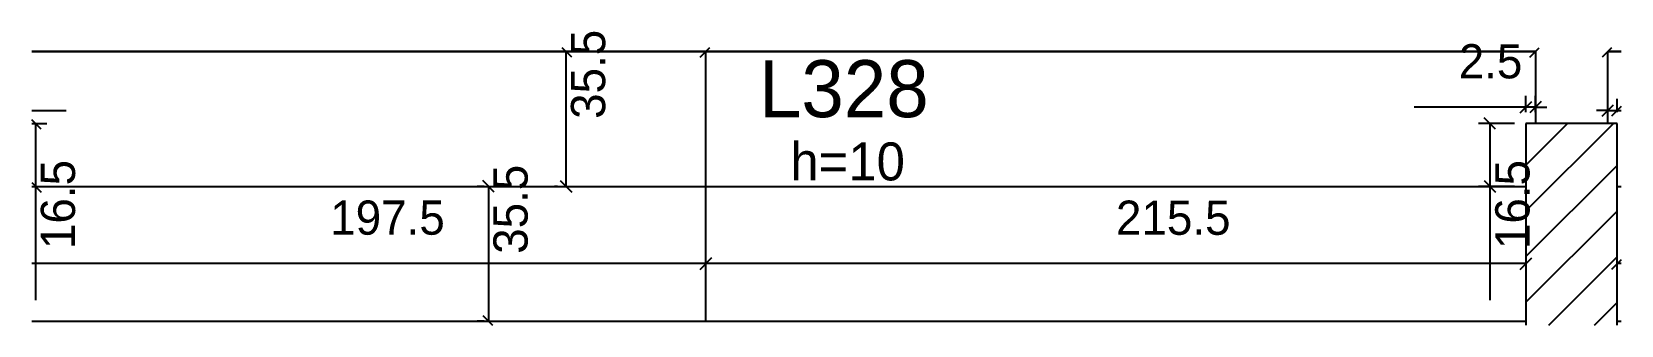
# Model space of a CAD drawing. Header units: metres. Extents: x 3627 to 4045, y 1577 to 1654.
import ezdxf

# ---------------------------------------------------------------- set-up
doc = ezdxf.new("R2010")
doc.units = ezdxf.units.M
for name, color, linetype in [('3', 7, 'Continuous'), ('4', 7, 'Continuous'), ('7', 7, 'Continuous'), ('Painéis', 7, 'Continuous')]:
    doc.layers.add(name, color=color, linetype=linetype)

msp = doc.modelspace()

# ---------------------------------------------------------------- linework, layer by layer
at = {"layer": '3', "color": 3, "lineweight": 25}
for p, q in [((4019.57, 1606.97), (4042.53, 1629.94)), ((4019.57, 1618.99), (4030.51, 1629.94)), ((4019.57, 1594.95), (4043.57, 1618.95)), ((4019.57, 1582.93), (4043.57, 1606.93)), ((4025.56, 1576.9), (4043.57, 1594.91)), ((4037.58, 1576.9), (4043.57, 1582.89)), ((3626.9, 1577.94), (4019.57, 1577.94)), ((4043.57, 1577.94), (4044.6, 1577.94))]:
    msp.add_line(p, q, dxfattribs=at)
for points in [[(3626.9, 1648.94), (4022.07, 1648.94)], [(4022.07, 1648.94), (4022.07, 1629.94)], [(4041.07, 1648.94), (4044.6, 1648.94)], [(4041.07, 1629.94), (4041.07, 1648.94)]]:
    msp.add_lwpolyline(points, dxfattribs=at)
at = {"layer": '7', "color": 7, "lineweight": 25}
for points in [[(4043.57, 1629.94), (4019.57, 1629.94)], [(4019.57, 1629.94), (4019.57, 1576.9)], [(4043.57, 1576.9), (4043.57, 1629.94)]]:
    msp.add_lwpolyline(points, dxfattribs=at)
at = {"layer": 'Painéis', "color": 4, "lineweight": 25}
for p, q in [((3804.07, 1648.94), (3626.9, 1648.94)), ((3765.04, 1648.94), (3764.28, 1648.94)), ((3767.28, 1648.94), (3767.28, 1613.44)), ((4022.07, 1648.94), (3804.07, 1648.94)), ((4044.6, 1648.94), (4041.07, 1648.94)), ((3626.9, 1633.42), (3635.92, 1633.42)), ((4019.57, 1634.24), (3990.21, 1634.24)), ((4019.57, 1632.94), (4019.57, 1637.24)), ((4022.07, 1634.24), (4019.57, 1634.24)), ((4022.07, 1632.94), (4022.07, 1637.24)), ((4022.07, 1634.24), (4025.07, 1634.24)), ((4041.07, 1633.42), (4038.07, 1633.42)), ((4041.07, 1632.94), (4041.07, 1636.42)), ((4041.07, 1633.42), (4043.57, 1633.42)), ((4043.57, 1632.94), (4043.57, 1636.42)), ((4043.57, 1633.42), (4044.6, 1633.42)), ((3626.9, 1629.94), (3630.87, 1629.94)), ((3627.87, 1629.94), (3627.87, 1613.44)), ((4016.57, 1629.94), (4007.1, 1629.94)), ((4010.1, 1629.94), (4010.1, 1613.44)), ((3626.9, 1613.44), (3630.87, 1613.44)), ((3627.87, 1613.44), (3627.87, 1583.47)), ((3745.8, 1613.44), (3743.91, 1613.44)), ((3746.91, 1613.44), (3746.91, 1577.94)), ((3765.04, 1613.44), (3764.28, 1613.44)), ((4016.57, 1613.44), (4007.1, 1613.44)), ((4010.1, 1613.44), (4010.1, 1583.47)), ((3804.07, 1593.1), (3626.9, 1593.1)), ((4019.57, 1593.1), (3804.07, 1593.1)), ((4044.6, 1593.1), (4043.57, 1593.1)), ((3745.8, 1577.94), (3743.91, 1577.94))]:
    msp.add_line(p, q, dxfattribs=at)
at = {"layer": 'Painéis', "color": 0, "lineweight": 25}
for p, q in [((3768.78, 1647.44), (3766.32, 1649.9)), ((3805.03, 1649.9), (3802.57, 1647.44)), ((3802.57, 1647.44), (3805.03, 1649.9)), ((4020.57, 1647.44), (4023.03, 1649.9)), ((4042.03, 1649.9), (4039.57, 1647.44)), ((4018.07, 1632.74), (4021.07, 1635.74)), ((4023.57, 1635.74), (4020.57, 1632.74)), ((4039.57, 1631.92), (4042.57, 1634.92)), ((4044.6, 1634.45), (4042.07, 1631.92)), ((3629.37, 1628.44), (3626.9, 1630.91)), ((4011.6, 1628.44), (4008.6, 1631.44)), ((3626.9, 1614.41), (3629.37, 1611.94)), ((3748.41, 1611.94), (3745.41, 1614.94)), ((3765.78, 1614.94), (3768.78, 1611.94)), ((4008.6, 1614.94), (4011.6, 1611.94)), ((3805.57, 1594.6), (3802.57, 1591.6)), ((3802.57, 1591.6), (3805.57, 1594.6)), ((4018.07, 1591.6), (4021.07, 1594.6)), ((4044.6, 1594.13), (4042.07, 1591.6)), ((3745.41, 1579.44), (3747.95, 1576.9))]:
    msp.add_line(p, q, dxfattribs=at)
at = {"layer": 'Painéis', "color": 200, "lineweight": 25}
for p, q in [((3804.07, 1577.94), (3804.07, 1648.94)), ((3626.9, 1613.44), (4019.57, 1613.44)), ((4043.57, 1613.44), (4044.6, 1613.44))]:
    msp.add_line(p, q, dxfattribs=at)

# ---------------------------------------------------------------- texts
at = {"layer": '3', "color": 3, "lineweight": 25}
msp.add_text('h=10', height=10, dxfattribs=at).set_placement((3826.24, 1614.99))
at = {"layer": '4', "color": 4, "lineweight": 25}
msp.add_text('L328', height=15, dxfattribs=at).set_placement((3817.99, 1631.63))
at = {"layer": 'Painéis', "color": 240, "lineweight": 25}
for s, p in [('35.5', (3777.59, 1631.19)), ('16.5', (3638.27, 1596.95)), ('35.5', (3757.21, 1595.69)), ('16.5', (4020.5, 1596.95))]:
    msp.add_text(s, height=9, rotation=90, dxfattribs=at).set_placement(p)
for s, p in [('2.5', (4001.89, 1641.84)), ('197.5', (3705.32, 1600.72)), ('215.5', (3911.82, 1600.69))]:
    msp.add_text(s, height=9, dxfattribs=at).set_placement(p)

doc.saveas('drawing.dxf')
